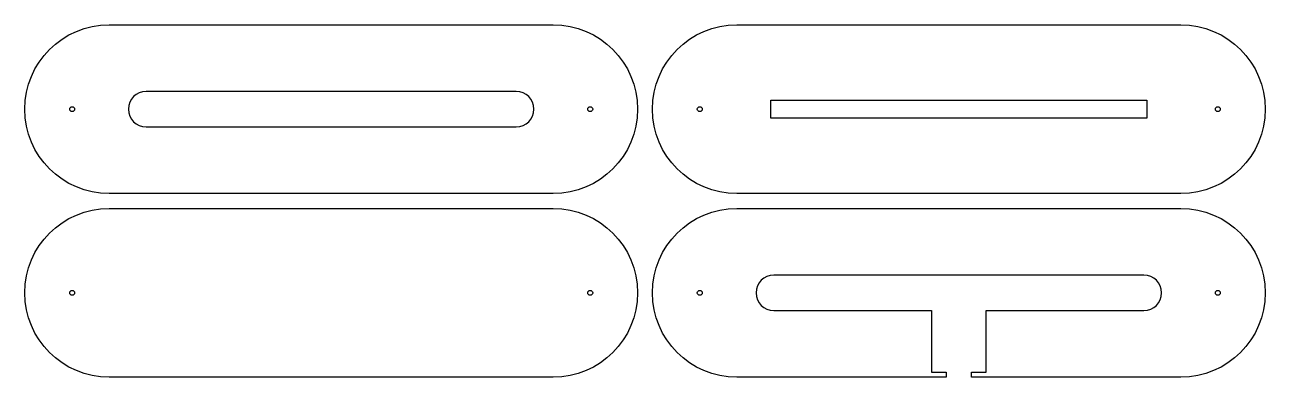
# Model space of a CAD drawing. Extents: x -104 to 316, y -28 to 90.
import ezdxf

# ---------------------------------------------------------------- set-up
doc = ezdxf.new("R2010")
doc.units = 0

# ---------------------------------------------------------------- blocks, each defined once
blk = doc.blocks.new('MYLAYER')
at = {"layer": 'Body_Slices', "color": 0}
blk.add_lwpolyline([(75, 28.5, -1), (75, -28.5), (-75, -28.5, -1), (-75, 28.5)], format="xyb", close=True, dxfattribs=at)
for centre in [(-87.5, 0), (87.5, 0)]:
    blk.add_circle(centre, 0.825, dxfattribs=at)
blk = doc.blocks.new('MYLAYER003')
at = {"layer": 'Body_Slices', "color": 0}
blk.add_lwpolyline([(287, 90.5, -1), (287, 33.5), (137, 33.5, -1), (137, 90.5)], format="xyb", close=True, dxfattribs=at)
blk.add_lwpolyline([(148.5, 59), (148.5, 65), (275.5, 65), (275.5, 59)], close=True, dxfattribs=at)
for centre in [(124.5, 62), (299.5, 62)]:
    blk.add_circle(centre, 0.825, dxfattribs=at)
blk = doc.blocks.new('MYLAYER001')
at = {"layer": 'Body_Slices', "color": 0}
blk.add_lwpolyline([(287, 28.5, -1), (287, -28.5), (216.275, -28.5), (216.275, -26.85), (221.2, -26.85), (221.2, -6), (274.5, -6, 1), (274.5, 6), (149.5, 6, 1), (149.5, -6), (202.8, -6), (202.8, -26.85), (207.725, -26.85), (207.725, -28.5), (137, -28.5, -1), (137, 28.5)], format="xyb", close=True, dxfattribs=at)
for centre in [(124.5, 0), (299.5, 0)]:
    blk.add_circle(centre, 0.825, dxfattribs=at)
blk = doc.blocks.new('MYLAYER002')
at = {"layer": 'Body_Slices', "color": 0}
for points in [[(75, 90.5, -1), (75, 33.5), (-75, 33.5, -1), (-75, 90.5)], [(62.5, 68), (-62.5, 68, 1), (-62.5, 56), (62.5, 56, 1)]]:
    blk.add_lwpolyline(points, format="xyb", close=True, dxfattribs=at)
for centre in [(-87.5, 62), (87.5, 62)]:
    blk.add_circle(centre, 0.825, dxfattribs=at)

msp = doc.modelspace()

# ---------------------------------------------------------------- block references
at = {"layer": 'Body_Slices', "color": 0}
for name in ['MYLAYER002', 'MYLAYER003', 'MYLAYER', 'MYLAYER001']:
    msp.add_blockref(name, (0, 0), dxfattribs=at)

doc.saveas('drawing.dxf')
